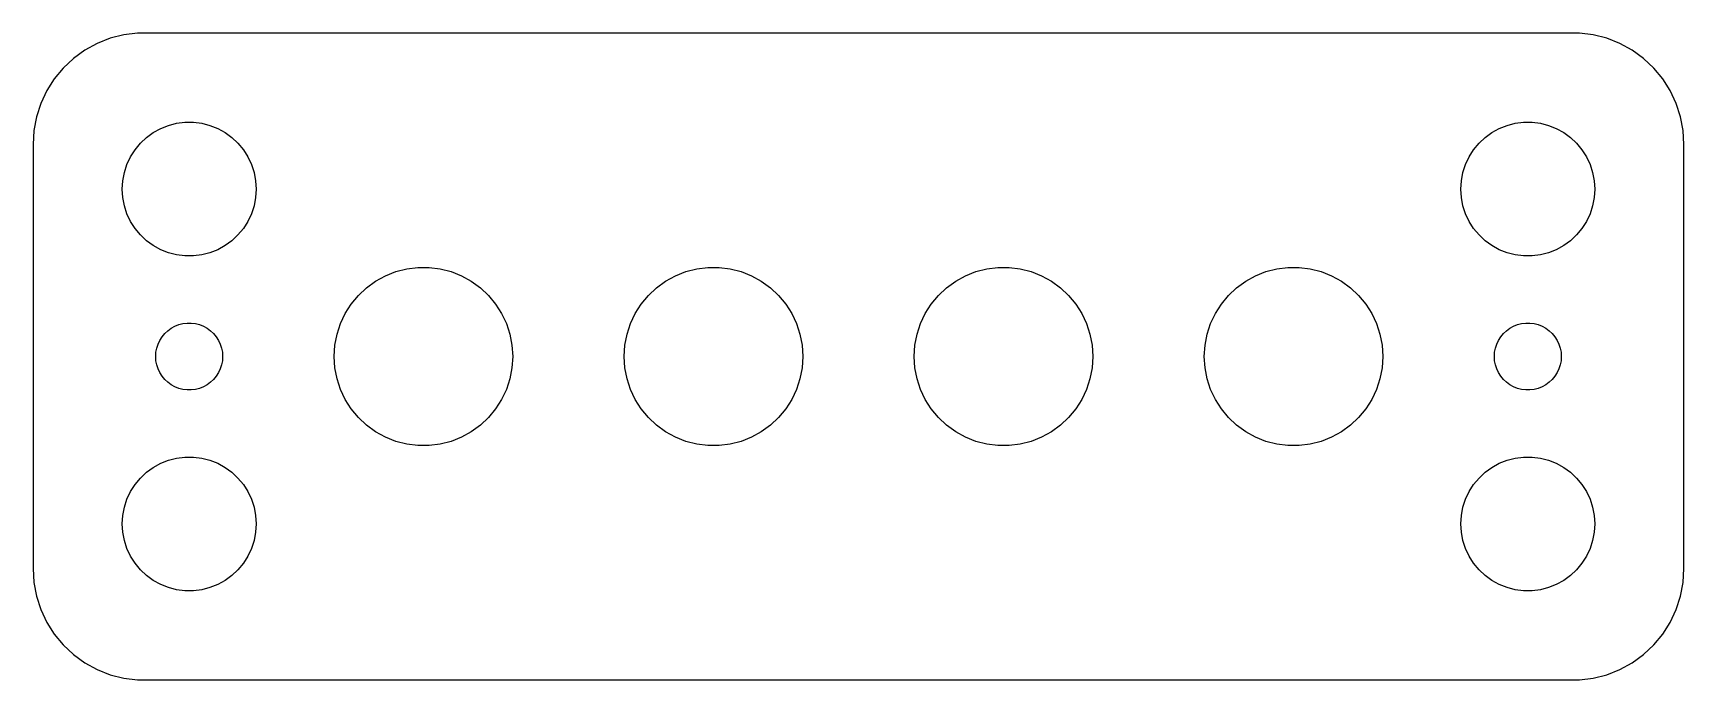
# Model space of a CAD drawing. Header units: metres. Extents: x -37 to 37, y 24.5 to 53.5.
import ezdxf

# ---------------------------------------------------------------- set-up
doc = ezdxf.new("R2010")
doc.units = ezdxf.units.M

msp = doc.modelspace()

# ---------------------------------------------------------------- linework, layer by layer
for p, q in [((-32.9369, 53.4114), (-33.5451, 53.2553)), ((-32.3139, 53.4901), (-32.9369, 53.4114)), ((32.3139, 53.4901), (-32.3139, 53.4901)), ((32.9369, 53.4114), (32.3139, 53.4901)), ((33.5451, 53.2553), (32.9369, 53.4114)), ((-34.6791, 52.7216), (-35.1871, 52.3526)), ((-34.1289, 53.0241), (-34.6791, 52.7216)), ((-33.5451, 53.2553), (-34.1289, 53.0241)), ((34.1289, 53.0241), (33.5451, 53.2553)), ((34.6791, 52.7216), (34.1289, 53.0241)), ((35.1871, 52.3526), (34.6791, 52.7216)), ((-35.6448, 51.9227), (-36.0451, 51.4389)), ((-35.1871, 52.3526), (-35.6448, 51.9227)), ((35.6448, 51.9227), (35.1871, 52.3526)), ((36.0451, 51.4389), (35.6448, 51.9227)), ((-36.0451, 51.4389), (-36.3815, 50.9088)), ((36.3815, 50.9088), (36.0451, 51.4389)), ((-36.6489, 50.3406), (-36.8429, 49.7434)), ((-36.3815, 50.9088), (-36.6489, 50.3406)), ((36.6489, 50.3406), (36.3815, 50.9088)), ((36.8429, 49.7434), (36.6489, 50.3406)), ((-36.8429, 49.7434), (-36.9606, 49.1267)), ((36.9606, 49.1267), (36.8429, 49.7434)), ((-36.9606, 49.1267), (-37, 48.5)), ((-31.9123, 48.8115), (-31.6075, 49.033)), ((-31.6075, 49.033), (-31.2773, 49.2145)), ((-31.2773, 49.2145), (-30.927, 49.3532)), ((-30.927, 49.3532), (-30.5621, 49.4469)), ((-30.5621, 49.4469), (-30.1884, 49.4941)), ((-30.1884, 49.4941), (-29.8116, 49.4941)), ((-29.8116, 49.4941), (-29.4379, 49.4469)), ((-29.4379, 49.4469), (-29.0729, 49.3532)), ((-29.0729, 49.3532), (-28.7227, 49.2145)), ((-28.7227, 49.2145), (-28.3925, 49.033)), ((-28.3925, 49.033), (-28.0877, 48.8115)), ((28.0877, 48.8115), (28.3925, 49.033)), ((28.3925, 49.033), (28.7227, 49.2145)), ((28.7227, 49.2145), (29.0729, 49.3532)), ((29.0729, 49.3532), (29.4379, 49.4469)), ((29.4379, 49.4469), (29.8116, 49.4941)), ((29.8116, 49.4941), (30.1884, 49.4941)), ((30.1884, 49.4941), (30.5621, 49.4469)), ((30.5621, 49.4469), (30.927, 49.3532)), ((30.927, 49.3532), (31.2773, 49.2145)), ((31.2773, 49.2145), (31.6075, 49.033)), ((31.6075, 49.033), (31.9123, 48.8115)), ((37, 48.5), (36.9606, 49.1267)), ((-37, 48.5), (-37, 29.5)), ((-32.6289, 47.9453), (-32.427, 48.2634)), ((-32.427, 48.2634), (-32.1869, 48.5536)), ((-32.1869, 48.5536), (-31.9123, 48.8115)), ((-28.0877, 48.8115), (-27.8131, 48.5536)), ((-27.8131, 48.5536), (-27.5729, 48.2634)), ((-27.5729, 48.2634), (-27.3711, 47.9453)), ((27.3711, 47.9453), (27.5729, 48.2634)), ((27.5729, 48.2634), (27.8131, 48.5536)), ((27.8131, 48.5536), (28.0877, 48.8115)), ((31.9123, 48.8115), (32.1869, 48.5536)), ((32.1869, 48.5536), (32.427, 48.2634)), ((32.427, 48.2634), (32.6289, 47.9453)), ((37, 29.5), (37, 48.5)), ((-32.9057, 47.2461), (-32.7893, 47.6044)), ((-32.7893, 47.6044), (-32.6289, 47.9453)), ((-27.3711, 47.9453), (-27.2107, 47.6044)), ((-27.2107, 47.6044), (-27.0942, 47.2461)), ((27.0942, 47.2461), (27.2107, 47.6044)), ((27.2107, 47.6044), (27.3711, 47.9453)), ((32.6289, 47.9453), (32.7893, 47.6044)), ((32.7893, 47.6044), (32.9057, 47.2461)), ((-33, 46.5), (-32.9763, 46.876)), ((-32.9763, 46.876), (-32.9057, 47.2461)), ((-27.0942, 47.2461), (-27.0237, 46.876)), ((-27.0237, 46.876), (-27, 46.5)), ((27, 46.5), (27.0237, 46.876)), ((27.0237, 46.876), (27.0942, 47.2461)), ((32.9057, 47.2461), (32.9763, 46.876)), ((32.9763, 46.876), (33, 46.5)), ((-32.9763, 46.124), (-33, 46.5)), ((-32.9057, 45.7539), (-32.9763, 46.124)), ((-27.0237, 46.124), (-27.0942, 45.7539)), ((-27, 46.5), (-27.0237, 46.124)), ((27.0237, 46.124), (27, 46.5)), ((27.0942, 45.7539), (27.0237, 46.124)), ((32.9763, 46.124), (32.9057, 45.7539)), ((33, 46.5), (32.9763, 46.124)), ((-32.7893, 45.3956), (-32.9057, 45.7539)), ((-32.6289, 45.0547), (-32.7893, 45.3956)), ((-27.2107, 45.3956), (-27.3711, 45.0547)), ((-27.0942, 45.7539), (-27.2107, 45.3956)), ((27.2107, 45.3956), (27.0942, 45.7539)), ((27.3711, 45.0547), (27.2107, 45.3956)), ((32.7893, 45.3956), (32.6289, 45.0547)), ((32.9057, 45.7539), (32.7893, 45.3956)), ((-32.427, 44.7366), (-32.6289, 45.0547)), ((-32.1869, 44.4464), (-32.427, 44.7366)), ((-31.9123, 44.1884), (-32.1869, 44.4464)), ((-27.8131, 44.4464), (-28.0877, 44.1884)), ((-27.5729, 44.7366), (-27.8131, 44.4464)), ((-27.3711, 45.0547), (-27.5729, 44.7366)), ((27.5729, 44.7366), (27.3711, 45.0547)), ((27.8131, 44.4464), (27.5729, 44.7366)), ((28.0877, 44.1884), (27.8131, 44.4464)), ((32.1869, 44.4464), (31.9123, 44.1884)), ((32.427, 44.7366), (32.1869, 44.4464)), ((32.6289, 45.0547), (32.427, 44.7366)), ((-31.6075, 43.967), (-31.9123, 44.1884)), ((-31.2773, 43.7855), (-31.6075, 43.967)), ((-30.927, 43.6468), (-31.2773, 43.7855)), ((-28.7227, 43.7855), (-29.0729, 43.6468)), ((-28.3925, 43.967), (-28.7227, 43.7855)), ((-28.0877, 44.1884), (-28.3925, 43.967)), ((28.3925, 43.967), (28.0877, 44.1884)), ((28.7227, 43.7855), (28.3925, 43.967)), ((29.0729, 43.6468), (28.7227, 43.7855)), ((31.2773, 43.7855), (30.927, 43.6468)), ((31.6075, 43.967), (31.2773, 43.7855)), ((31.9123, 44.1884), (31.6075, 43.967)), ((-30.5621, 43.5531), (-30.927, 43.6468)), ((-30.1884, 43.5059), (-30.5621, 43.5531)), ((-29.8116, 43.5059), (-30.1884, 43.5059)), ((-29.4379, 43.5531), (-29.8116, 43.5059)), ((-29.0729, 43.6468), (-29.4379, 43.5531)), ((-20.7361, 42.8042), (-20.2495, 42.9291)), ((-20.2495, 42.9291), (-19.7512, 42.9921)), ((-19.7512, 42.9921), (-19.2488, 42.9921)), ((-19.2488, 42.9921), (-18.7505, 42.9291)), ((-18.7505, 42.9291), (-18.2639, 42.8042)), ((-7.73605, 42.8042), (-7.24951, 42.9291)), ((-7.24951, 42.9291), (-6.75116, 42.9921)), ((-6.75116, 42.9921), (-6.24883, 42.9921)), ((-6.24883, 42.9921), (-5.75047, 42.9291)), ((-5.75047, 42.9291), (-5.26393, 42.8042)), ((5.26393, 42.8042), (5.75047, 42.9291)), ((5.75047, 42.9291), (6.24883, 42.9921)), ((6.24883, 42.9921), (6.75116, 42.9921)), ((6.75116, 42.9921), (7.24951, 42.9291)), ((7.24951, 42.9291), (7.73605, 42.8042)), ((18.2639, 42.8042), (18.7505, 42.9291)), ((18.7505, 42.9291), (19.2488, 42.9921)), ((19.2488, 42.9921), (19.7512, 42.9921)), ((19.7512, 42.9921), (20.2495, 42.9291)), ((20.2495, 42.9291), (20.7361, 42.8042)), ((29.4379, 43.5531), (29.0729, 43.6468)), ((29.8116, 43.5059), (29.4379, 43.5531)), ((30.1884, 43.5059), (29.8116, 43.5059)), ((30.5621, 43.5531), (30.1884, 43.5059)), ((30.927, 43.6468), (30.5621, 43.5531)), ((-22.0497, 42.082), (-21.6433, 42.3773)), ((-21.6433, 42.3773), (-21.2031, 42.6193)), ((-21.2031, 42.6193), (-20.7361, 42.8042)), ((-18.2639, 42.8042), (-17.7969, 42.6193)), ((-17.7969, 42.6193), (-17.3567, 42.3773)), ((-17.3567, 42.3773), (-16.9503, 42.082)), ((-9.04968, 42.082), (-8.6433, 42.3773)), ((-8.6433, 42.3773), (-8.20311, 42.6193)), ((-8.20311, 42.6193), (-7.73605, 42.8042)), ((-5.26393, 42.8042), (-4.79688, 42.6193)), ((-4.79688, 42.6193), (-4.35669, 42.3773)), ((-4.35669, 42.3773), (-3.9503, 42.082)), ((3.9503, 42.082), (4.35669, 42.3773)), ((4.35669, 42.3773), (4.79688, 42.6193)), ((4.79688, 42.6193), (5.26393, 42.8042)), ((7.73605, 42.8042), (8.20311, 42.6193)), ((8.20311, 42.6193), (8.6433, 42.3773)), ((8.6433, 42.3773), (9.04968, 42.082)), ((16.9503, 42.082), (17.3567, 42.3773)), ((17.3567, 42.3773), (17.7969, 42.6193)), ((17.7969, 42.6193), (18.2639, 42.8042)), ((20.7361, 42.8042), (21.2031, 42.6193)), ((21.2031, 42.6193), (21.6433, 42.3773)), ((21.6433, 42.3773), (22.0497, 42.082)), ((-22.7361, 41.3511), (-22.4159, 41.7382)), ((-22.4159, 41.7382), (-22.0497, 42.082)), ((-16.9503, 42.082), (-16.5841, 41.7382)), ((-16.5841, 41.7382), (-16.2639, 41.3511)), ((-9.73605, 41.3511), (-9.41586, 41.7382)), ((-9.41586, 41.7382), (-9.04968, 42.082)), ((-3.9503, 42.082), (-3.58412, 41.7382)), ((-3.58412, 41.7382), (-3.26393, 41.3511)), ((3.26393, 41.3511), (3.58412, 41.7382)), ((3.58412, 41.7382), (3.9503, 42.082)), ((9.04968, 42.082), (9.41586, 41.7382)), ((9.41586, 41.7382), (9.73605, 41.3511)), ((16.2639, 41.3511), (16.5841, 41.7382)), ((16.5841, 41.7382), (16.9503, 42.082)), ((22.0497, 42.082), (22.4159, 41.7382)), ((22.4159, 41.7382), (22.7361, 41.3511)), ((-23.2191, 40.4725), (-23.0052, 40.927)), ((-23.0052, 40.927), (-22.7361, 41.3511)), ((-16.2639, 41.3511), (-15.9948, 40.927)), ((-15.9948, 40.927), (-15.7809, 40.4725)), ((-10.2191, 40.4725), (-10.0052, 40.927)), ((-10.0052, 40.927), (-9.73605, 41.3511)), ((-3.26393, 41.3511), (-2.99477, 40.927)), ((-2.99477, 40.927), (-2.78088, 40.4725)), ((2.78088, 40.4725), (2.99477, 40.927)), ((2.99477, 40.927), (3.26393, 41.3511)), ((9.73605, 41.3511), (10.0052, 40.927)), ((10.0052, 40.927), (10.2191, 40.4725)), ((15.7809, 40.4725), (15.9948, 40.927)), ((15.9948, 40.927), (16.2639, 41.3511)), ((22.7361, 41.3511), (23.0052, 40.927)), ((23.0052, 40.927), (23.2191, 40.4725)), ((-31.2135, 39.8817), (-31.0934, 40.0268)), ((-31.0934, 40.0268), (-30.9561, 40.1558)), ((-30.9561, 40.1558), (-30.8037, 40.2665)), ((-30.8037, 40.2665), (-30.6387, 40.3572)), ((-30.6387, 40.3572), (-30.4635, 40.4266)), ((-30.4635, 40.4266), (-30.2811, 40.4734)), ((-30.2811, 40.4734), (-30.0942, 40.497)), ((-30.0942, 40.497), (-29.9058, 40.497)), ((-29.9058, 40.497), (-29.7189, 40.4734)), ((-29.7189, 40.4734), (-29.5365, 40.4266)), ((-29.5365, 40.4266), (-29.3613, 40.3572)), ((-29.3613, 40.3572), (-29.1963, 40.2665)), ((-29.1963, 40.2665), (-29.0439, 40.1558)), ((-29.0439, 40.1558), (-28.9065, 40.0268)), ((-28.9065, 40.0268), (-28.7865, 39.8817)), ((-23.4684, 39.5013), (-23.3743, 39.9948)), ((-23.3743, 39.9948), (-23.2191, 40.4725)), ((-15.7809, 40.4725), (-15.6257, 39.9948)), ((-15.6257, 39.9948), (-15.5315, 39.5013)), ((-10.4684, 39.5013), (-10.3743, 39.9948)), ((-10.3743, 39.9948), (-10.2191, 40.4725)), ((-2.78088, 40.4725), (-2.62566, 39.9948)), ((-2.62566, 39.9948), (-2.53154, 39.5013)), ((2.53154, 39.5013), (2.62566, 39.9948)), ((2.62566, 39.9948), (2.78088, 40.4725)), ((10.2191, 40.4725), (10.3743, 39.9948)), ((10.3743, 39.9948), (10.4684, 39.5013)), ((15.5315, 39.5013), (15.6257, 39.9948)), ((15.6257, 39.9948), (15.7809, 40.4725)), ((23.2191, 40.4725), (23.3743, 39.9948)), ((23.3743, 39.9948), (23.4684, 39.5013)), ((28.7865, 39.8817), (28.9065, 40.0268)), ((28.9065, 40.0268), (29.0439, 40.1558)), ((29.0439, 40.1558), (29.1963, 40.2665)), ((29.1963, 40.2665), (29.3613, 40.3572)), ((29.3613, 40.3572), (29.5365, 40.4266)), ((29.5365, 40.4266), (29.7189, 40.4734)), ((29.7189, 40.4734), (29.9058, 40.497)), ((29.9058, 40.497), (30.0942, 40.497)), ((30.0942, 40.497), (30.2811, 40.4734)), ((30.2811, 40.4734), (30.4635, 40.4266)), ((30.4635, 40.4266), (30.6387, 40.3572)), ((30.6387, 40.3572), (30.8037, 40.2665)), ((30.8037, 40.2665), (30.9561, 40.1558)), ((30.9561, 40.1558), (31.0934, 40.0268)), ((31.0934, 40.0268), (31.2135, 39.8817)), ((-31.4882, 39.188), (-31.4529, 39.373)), ((-31.4529, 39.373), (-31.3947, 39.5522)), ((-31.3947, 39.5522), (-31.3145, 39.7226)), ((-31.3145, 39.7226), (-31.2135, 39.8817)), ((-28.7865, 39.8817), (-28.6855, 39.7226)), ((-28.6855, 39.7226), (-28.6053, 39.5522)), ((-28.6053, 39.5522), (-28.5471, 39.373)), ((-28.5471, 39.373), (-28.5118, 39.188)), ((-23.5, 39), (-23.4684, 39.5013)), ((-15.5315, 39.5013), (-15.5, 39)), ((-10.5, 39), (-10.4684, 39.5013)), ((-2.53154, 39.5013), (-2.5, 39)), ((2.5, 39), (2.53154, 39.5013)), ((10.4684, 39.5013), (10.5, 39)), ((15.5, 39), (15.5315, 39.5013)), ((23.4684, 39.5013), (23.5, 39)), ((28.5118, 39.188), (28.5471, 39.373)), ((28.5471, 39.373), (28.6053, 39.5522)), ((28.6053, 39.5522), (28.6855, 39.7226)), ((28.6855, 39.7226), (28.7865, 39.8817)), ((31.2135, 39.8817), (31.3145, 39.7226)), ((31.3145, 39.7226), (31.3947, 39.5522)), ((31.3947, 39.5522), (31.4529, 39.373)), ((31.4529, 39.373), (31.4882, 39.188)), ((-31.5, 39), (-31.4882, 39.188)), ((-31.4882, 38.812), (-31.5, 39)), ((-31.4529, 38.627), (-31.4882, 38.812)), ((-31.3947, 38.4478), (-31.4529, 38.627)), ((-28.5471, 38.627), (-28.6053, 38.4478)), ((-28.5118, 38.812), (-28.5471, 38.627)), ((-28.5118, 39.188), (-28.5, 39)), ((-28.5, 39), (-28.5118, 38.812)), ((-23.4684, 38.4987), (-23.5, 39)), ((-23.3743, 38.0052), (-23.4684, 38.4987)), ((-15.5315, 38.4987), (-15.6257, 38.0052)), ((-15.5, 39), (-15.5315, 38.4987)), ((-10.4684, 38.4987), (-10.5, 39)), ((-10.3743, 38.0052), (-10.4684, 38.4987)), ((-2.53154, 38.4987), (-2.62566, 38.0052)), ((-2.5, 39), (-2.53154, 38.4987)), ((2.53154, 38.4987), (2.5, 39)), ((2.62566, 38.0052), (2.53154, 38.4987)), ((10.4684, 38.4987), (10.3743, 38.0052)), ((10.5, 39), (10.4684, 38.4987)), ((15.5315, 38.4987), (15.5, 39)), ((15.6257, 38.0052), (15.5315, 38.4987)), ((23.4684, 38.4987), (23.3743, 38.0052)), ((23.5, 39), (23.4684, 38.4987)), ((28.5, 39), (28.5118, 39.188)), ((28.5118, 38.812), (28.5, 39)), ((28.5471, 38.627), (28.5118, 38.812)), ((28.6053, 38.4478), (28.5471, 38.627)), ((31.4529, 38.627), (31.3947, 38.4478)), ((31.4882, 38.812), (31.4529, 38.627)), ((31.4882, 39.188), (31.5, 39)), ((31.5, 39), (31.4882, 38.812)), ((-31.3145, 38.2774), (-31.3947, 38.4478)), ((-31.2135, 38.1183), (-31.3145, 38.2774)), ((-31.0934, 37.9732), (-31.2135, 38.1183)), ((-30.9561, 37.8442), (-31.0934, 37.9732)), ((-30.8037, 37.7335), (-30.9561, 37.8442)), ((-29.0439, 37.8442), (-29.1963, 37.7335)), ((-28.9065, 37.9732), (-29.0439, 37.8442)), ((-28.7865, 38.1183), (-28.9065, 37.9732)), ((-28.6855, 38.2774), (-28.7865, 38.1183)), ((-28.6053, 38.4478), (-28.6855, 38.2774)), ((-23.2191, 37.5275), (-23.3743, 38.0052)), ((-15.6257, 38.0052), (-15.7809, 37.5275)), ((-10.2191, 37.5275), (-10.3743, 38.0052)), ((-2.62566, 38.0052), (-2.78088, 37.5275)), ((2.78088, 37.5275), (2.62566, 38.0052)), ((10.3743, 38.0052), (10.2191, 37.5275)), ((15.7809, 37.5275), (15.6257, 38.0052)), ((23.3743, 38.0052), (23.2191, 37.5275)), ((28.6855, 38.2774), (28.6053, 38.4478)), ((28.7865, 38.1183), (28.6855, 38.2774)), ((28.9065, 37.9732), (28.7865, 38.1183)), ((29.0439, 37.8442), (28.9065, 37.9732)), ((29.1963, 37.7335), (29.0439, 37.8442)), ((30.9561, 37.8442), (30.8037, 37.7335)), ((31.0934, 37.9732), (30.9561, 37.8442)), ((31.2135, 38.1183), (31.0934, 37.9732)), ((31.3145, 38.2774), (31.2135, 38.1183)), ((31.3947, 38.4478), (31.3145, 38.2774)), ((-30.6387, 37.6428), (-30.8037, 37.7335)), ((-30.4635, 37.5734), (-30.6387, 37.6428)), ((-30.2811, 37.5266), (-30.4635, 37.5734)), ((-30.0942, 37.503), (-30.2811, 37.5266)), ((-29.9058, 37.503), (-30.0942, 37.503)), ((-29.7189, 37.5266), (-29.9058, 37.503)), ((-29.5365, 37.5734), (-29.7189, 37.5266)), ((-29.3613, 37.6428), (-29.5365, 37.5734)), ((-29.1963, 37.7335), (-29.3613, 37.6428)), ((-23.0052, 37.073), (-23.2191, 37.5275)), ((-22.7361, 36.6489), (-23.0052, 37.073)), ((-15.9948, 37.073), (-16.2639, 36.6489)), ((-15.7809, 37.5275), (-15.9948, 37.073)), ((-10.0052, 37.073), (-10.2191, 37.5275)), ((-9.73605, 36.6489), (-10.0052, 37.073)), ((-2.99477, 37.073), (-3.26393, 36.6489)), ((-2.78088, 37.5275), (-2.99477, 37.073)), ((2.99477, 37.073), (2.78088, 37.5275)), ((3.26393, 36.6489), (2.99477, 37.073)), ((10.0052, 37.073), (9.73605, 36.6489)), ((10.2191, 37.5275), (10.0052, 37.073)), ((15.9948, 37.073), (15.7809, 37.5275)), ((16.2639, 36.6489), (15.9948, 37.073)), ((23.0052, 37.073), (22.7361, 36.6489)), ((23.2191, 37.5275), (23.0052, 37.073)), ((29.3613, 37.6428), (29.1963, 37.7335)), ((29.5365, 37.5734), (29.3613, 37.6428)), ((29.7189, 37.5266), (29.5365, 37.5734)), ((29.9058, 37.503), (29.7189, 37.5266)), ((30.0942, 37.503), (29.9058, 37.503)), ((30.2811, 37.5266), (30.0942, 37.503)), ((30.4635, 37.5734), (30.2811, 37.5266)), ((30.6387, 37.6428), (30.4635, 37.5734)), ((30.8037, 37.7335), (30.6387, 37.6428)), ((-22.4159, 36.2618), (-22.7361, 36.6489)), ((-22.0497, 35.918), (-22.4159, 36.2618)), ((-16.5841, 36.2618), (-16.9503, 35.918)), ((-16.2639, 36.6489), (-16.5841, 36.2618)), ((-9.41586, 36.2618), (-9.73605, 36.6489)), ((-9.04968, 35.918), (-9.41586, 36.2618)), ((-3.58412, 36.2618), (-3.9503, 35.918)), ((-3.26393, 36.6489), (-3.58412, 36.2618)), ((3.58412, 36.2618), (3.26393, 36.6489)), ((3.9503, 35.918), (3.58412, 36.2618)), ((9.41586, 36.2618), (9.04968, 35.918)), ((9.73605, 36.6489), (9.41586, 36.2618)), ((16.5841, 36.2618), (16.2639, 36.6489)), ((16.9503, 35.918), (16.5841, 36.2618)), ((22.4159, 36.2618), (22.0497, 35.918)), ((22.7361, 36.6489), (22.4159, 36.2618)), ((-21.6433, 35.6227), (-22.0497, 35.918)), ((-21.2031, 35.3807), (-21.6433, 35.6227)), ((-17.3567, 35.6227), (-17.7969, 35.3807)), ((-16.9503, 35.918), (-17.3567, 35.6227)), ((-8.6433, 35.6227), (-9.04968, 35.918)), ((-8.20311, 35.3807), (-8.6433, 35.6227)), ((-4.35669, 35.6227), (-4.79688, 35.3807)), ((-3.9503, 35.918), (-4.35669, 35.6227)), ((4.35669, 35.6227), (3.9503, 35.918)), ((4.79688, 35.3807), (4.35669, 35.6227)), ((8.6433, 35.6227), (8.20311, 35.3807)), ((9.04968, 35.918), (8.6433, 35.6227)), ((17.3567, 35.6227), (16.9503, 35.918)), ((17.7969, 35.3807), (17.3567, 35.6227)), ((21.6433, 35.6227), (21.2031, 35.3807)), ((22.0497, 35.918), (21.6433, 35.6227)), ((-20.7361, 35.1958), (-21.2031, 35.3807)), ((-20.2495, 35.0709), (-20.7361, 35.1958)), ((-19.7512, 35.0079), (-20.2495, 35.0709)), ((-19.2488, 35.0079), (-19.7512, 35.0079)), ((-18.7505, 35.0709), (-19.2488, 35.0079)), ((-18.2639, 35.1958), (-18.7505, 35.0709)), ((-17.7969, 35.3807), (-18.2639, 35.1958)), ((-7.73605, 35.1958), (-8.20311, 35.3807)), ((-7.24951, 35.0709), (-7.73605, 35.1958)), ((-6.75116, 35.0079), (-7.24951, 35.0709)), ((-6.24883, 35.0079), (-6.75116, 35.0079)), ((-5.75047, 35.0709), (-6.24883, 35.0079)), ((-5.26393, 35.1958), (-5.75047, 35.0709)), ((-4.79688, 35.3807), (-5.26393, 35.1958)), ((5.26393, 35.1958), (4.79688, 35.3807)), ((5.75047, 35.0709), (5.26393, 35.1958)), ((6.24883, 35.0079), (5.75047, 35.0709)), ((6.75116, 35.0079), (6.24883, 35.0079)), ((7.24951, 35.0709), (6.75116, 35.0079)), ((7.73605, 35.1958), (7.24951, 35.0709)), ((8.20311, 35.3807), (7.73605, 35.1958)), ((18.2639, 35.1958), (17.7969, 35.3807)), ((18.7505, 35.0709), (18.2639, 35.1958)), ((19.2488, 35.0079), (18.7505, 35.0709)), ((19.7512, 35.0079), (19.2488, 35.0079)), ((20.2495, 35.0709), (19.7512, 35.0079)), ((20.7361, 35.1958), (20.2495, 35.0709)), ((21.2031, 35.3807), (20.7361, 35.1958)), ((-31.6075, 34.033), (-31.2773, 34.2145)), ((-31.2773, 34.2145), (-30.927, 34.3532)), ((-30.927, 34.3532), (-30.5621, 34.4469)), ((-30.5621, 34.4469), (-30.1884, 34.4941)), ((-30.1884, 34.4941), (-29.8116, 34.4941)), ((-29.8116, 34.4941), (-29.4379, 34.4469)), ((-29.4379, 34.4469), (-29.0729, 34.3532)), ((-29.0729, 34.3532), (-28.7227, 34.2145)), ((-28.7227, 34.2145), (-28.3925, 34.033)), ((28.3925, 34.033), (28.7227, 34.2145)), ((28.7227, 34.2145), (29.0729, 34.3532)), ((29.0729, 34.3532), (29.4379, 34.4469)), ((29.4379, 34.4469), (29.8116, 34.4941)), ((29.8116, 34.4941), (30.1884, 34.4941)), ((30.1884, 34.4941), (30.5621, 34.4469)), ((30.5621, 34.4469), (30.927, 34.3532)), ((30.927, 34.3532), (31.2773, 34.2145)), ((31.2773, 34.2145), (31.6075, 34.033)), ((-32.427, 33.2634), (-32.1869, 33.5536)), ((-32.1869, 33.5536), (-31.9123, 33.8116)), ((-31.9123, 33.8116), (-31.6075, 34.033)), ((-28.3925, 34.033), (-28.0877, 33.8116)), ((-28.0877, 33.8116), (-27.8131, 33.5536)), ((-27.8131, 33.5536), (-27.5729, 33.2634)), ((27.5729, 33.2634), (27.8131, 33.5536)), ((27.8131, 33.5536), (28.0877, 33.8116)), ((28.0877, 33.8116), (28.3925, 34.033)), ((31.6075, 34.033), (31.9123, 33.8116)), ((31.9123, 33.8116), (32.1869, 33.5536)), ((32.1869, 33.5536), (32.427, 33.2634)), ((-32.9057, 32.2461), (-32.7893, 32.6044)), ((-32.7893, 32.6044), (-32.6289, 32.9453)), ((-32.6289, 32.9453), (-32.427, 33.2634)), ((-27.5729, 33.2634), (-27.3711, 32.9453)), ((-27.3711, 32.9453), (-27.2107, 32.6044)), ((-27.2107, 32.6044), (-27.0942, 32.2461)), ((27.0942, 32.2461), (27.2107, 32.6044)), ((27.2107, 32.6044), (27.3711, 32.9453)), ((27.3711, 32.9453), (27.5729, 33.2634)), ((32.427, 33.2634), (32.6289, 32.9453)), ((32.6289, 32.9453), (32.7893, 32.6044)), ((32.7893, 32.6044), (32.9057, 32.2461)), ((-33, 31.5), (-32.9763, 31.876)), ((-32.9763, 31.876), (-32.9057, 32.2461)), ((-27.0942, 32.2461), (-27.0237, 31.876)), ((-27.0237, 31.876), (-27, 31.5)), ((27, 31.5), (27.0237, 31.876)), ((27.0237, 31.876), (27.0942, 32.2461)), ((32.9057, 32.2461), (32.9763, 31.876)), ((32.9763, 31.876), (33, 31.5)), ((-32.9763, 31.124), (-33, 31.5)), ((-32.9057, 30.7539), (-32.9763, 31.124)), ((-27.0237, 31.124), (-27.0942, 30.7539)), ((-27, 31.5), (-27.0237, 31.124)), ((27.0237, 31.124), (27, 31.5)), ((27.0942, 30.7539), (27.0237, 31.124)), ((32.9763, 31.124), (32.9057, 30.7539)), ((33, 31.5), (32.9763, 31.124)), ((-32.7893, 30.3956), (-32.9057, 30.7539)), ((-32.6289, 30.0547), (-32.7893, 30.3956)), ((-27.2107, 30.3956), (-27.3711, 30.0547)), ((-27.0942, 30.7539), (-27.2107, 30.3956)), ((27.2107, 30.3956), (27.0942, 30.7539)), ((27.3711, 30.0547), (27.2107, 30.3956)), ((32.7893, 30.3956), (32.6289, 30.0547)), ((32.9057, 30.7539), (32.7893, 30.3956)), ((-32.427, 29.7366), (-32.6289, 30.0547)), ((-32.1869, 29.4464), (-32.427, 29.7366)), ((-27.5729, 29.7366), (-27.8131, 29.4464)), ((-27.3711, 30.0547), (-27.5729, 29.7366)), ((27.5729, 29.7366), (27.3711, 30.0547)), ((27.8131, 29.4464), (27.5729, 29.7366)), ((32.427, 29.7366), (32.1869, 29.4464)), ((32.6289, 30.0547), (32.427, 29.7366)), ((-37, 29.5), (-36.9606, 28.8733)), ((-36.9606, 28.8733), (-36.8429, 28.2566)), ((-31.9123, 29.1885), (-32.1869, 29.4464)), ((-31.6075, 28.967), (-31.9123, 29.1885)), ((-31.2773, 28.7855), (-31.6075, 28.967)), ((-28.3925, 28.967), (-28.7227, 28.7855)), ((-28.0877, 29.1885), (-28.3925, 28.967)), ((-27.8131, 29.4464), (-28.0877, 29.1885)), ((28.0877, 29.1885), (27.8131, 29.4464)), ((28.3925, 28.967), (28.0877, 29.1885)), ((28.7227, 28.7855), (28.3925, 28.967)), ((31.6075, 28.967), (31.2773, 28.7855)), ((31.9123, 29.1885), (31.6075, 28.967)), ((32.1869, 29.4464), (31.9123, 29.1885)), ((36.8429, 28.2566), (36.9606, 28.8733)), ((36.9606, 28.8733), (37, 29.5)), ((-36.8429, 28.2566), (-36.6489, 27.6594)), ((-30.927, 28.6468), (-31.2773, 28.7855)), ((-30.5621, 28.5531), (-30.927, 28.6468)), ((-30.1884, 28.5059), (-30.5621, 28.5531)), ((-29.8116, 28.5059), (-30.1884, 28.5059)), ((-29.4379, 28.5531), (-29.8116, 28.5059)), ((-29.0729, 28.6468), (-29.4379, 28.5531)), ((-28.7227, 28.7855), (-29.0729, 28.6468)), ((29.0729, 28.6468), (28.7227, 28.7855)), ((29.4379, 28.5531), (29.0729, 28.6468)), ((29.8116, 28.5059), (29.4379, 28.5531)), ((30.1884, 28.5059), (29.8116, 28.5059)), ((30.5621, 28.5531), (30.1884, 28.5059)), ((30.927, 28.6468), (30.5621, 28.5531)), ((31.2773, 28.7855), (30.927, 28.6468)), ((36.6489, 27.6594), (36.8429, 28.2566)), ((-36.6489, 27.6594), (-36.3815, 27.0912)), ((36.3815, 27.0912), (36.6489, 27.6594)), ((-36.3815, 27.0912), (-36.0451, 26.5611)), ((36.0451, 26.5611), (36.3815, 27.0912)), ((-36.0451, 26.5611), (-35.6448, 26.0773)), ((-35.6448, 26.0773), (-35.1871, 25.6474)), ((35.1871, 25.6474), (35.6448, 26.0773)), ((35.6448, 26.0773), (36.0451, 26.5611)), ((-35.1871, 25.6474), (-34.6791, 25.2784)), ((-34.6791, 25.2784), (-34.1289, 24.9759)), ((34.1289, 24.9759), (34.6791, 25.2784)), ((34.6791, 25.2784), (35.1871, 25.6474)), ((-34.1289, 24.9759), (-33.5451, 24.7447)), ((-33.5451, 24.7447), (-32.9369, 24.5886)), ((-32.9369, 24.5886), (-32.3139, 24.5099)), ((-32.3139, 24.5099), (32.3139, 24.5099)), ((32.3139, 24.5099), (32.9369, 24.5886)), ((32.9369, 24.5886), (33.5451, 24.7447)), ((33.5451, 24.7447), (34.1289, 24.9759))]:
    msp.add_line(p, q)

doc.saveas('drawing.dxf')
